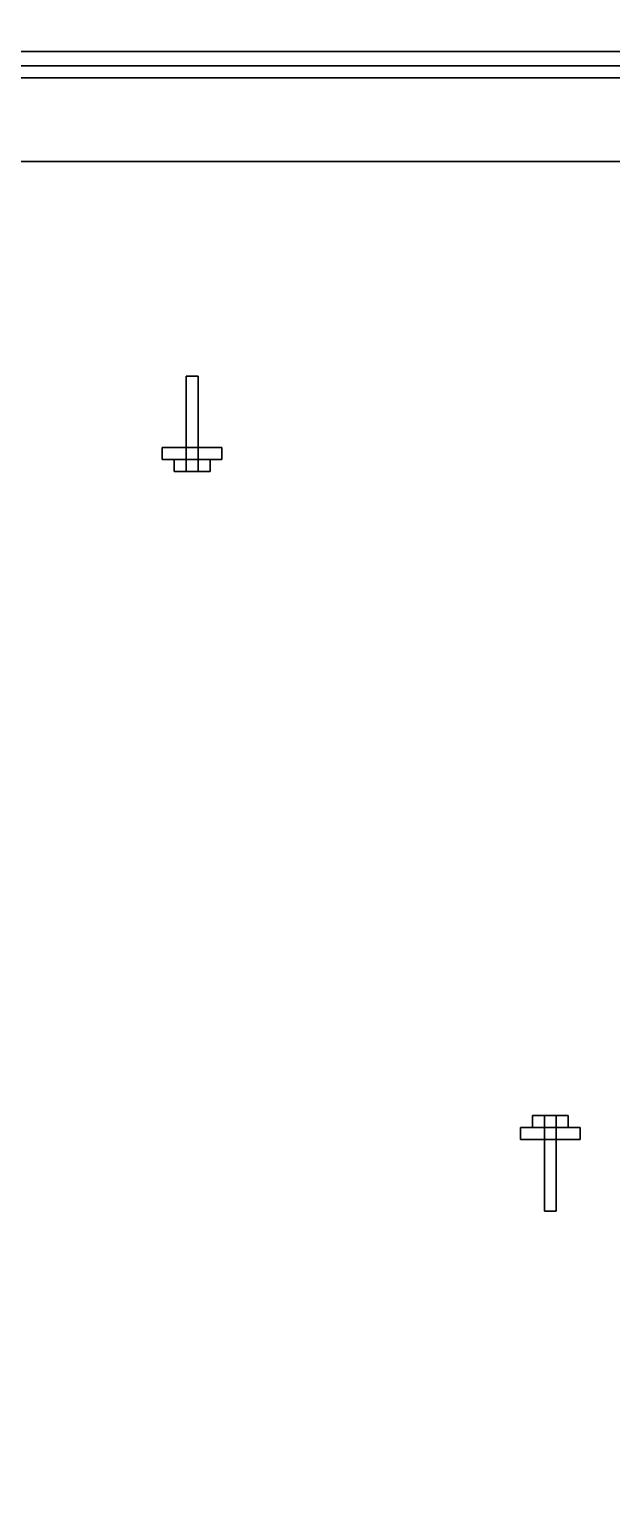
# Model space of a CAD drawing. Header units: millimetres. Extents: x -8000 to 18500, y -500 to 32500.
# Drawn here: x 635 to 5515, y 13680 to 25908 of the extents above; entities that cross this region are included whole.
import ezdxf

# ---------------------------------------------------------------- set-up
doc = ezdxf.new("R2010")
doc.units = ezdxf.units.MM
doc.layers.add('3D-SITE', color=7, linetype='Continuous')

msp = doc.modelspace()

# ---------------------------------------------------------------- linework, layer by layer
at = {"layer": '3D-SITE', "color": 7}
for points in [[(-8000, 25500, -40), (-8000, 32500, -40), (18000, 32500, -40), (18000, 25500, -40)], [(-8000, 25500), (18000, 25500), (18000, 32500), (-8000, 32500)], [(-8000, 25600, 2), (-8000, 25720, 2), (18000, 25720, 2), (18000, 25600, 2)], [(-8000, 25720, 2), (-8000, 25720, 10), (18000, 25720, 10), (18000, 25720, 2)], [(-8000, 25600, 10), (18000, 25600, 10), (18000, 25720, 10), (-8000, 25720, 10)], [(-8000, 25600, 2), (18000, 25600, 2), (18000, 25600, 10), (-8000, 25600, 10)], [(-8000, 25500, -40), (18000, 25500, -40), (18000, 25500), (-8000, 25500)], [(-3000, 9900, -30), (-3000, 25500, -30), (13000, 25500, -30), (13000, 9900, -30)], [(-3000, 25500, -30), (-3000, 25500), (13000, 25500), (13000, 25500, -30)], [(-3000, 9900), (13000, 9900), (13000, 25500), (-3000, 25500)], [(500, 24800), (500, 25500), (6500, 25500), (6500, 24800)], [(500, 25500), (500, 25500, 50), (6500, 25500, 50), (6500, 25500)], [(500, 24800, 50), (6500, 24800, 50), (6500, 25500, 50), (500, 25500, 50)], [(500, 24800), (6500, 24800), (6500, 24800, 50), (500, 24800, 50)], [(1950, 22200, 2), (1950, 23000, 2), (2050, 23000, 2), (2050, 22200, 2)], [(1950, 23000, 2), (1950, 23000, 8), (2050, 23000, 8), (2050, 23000, 2)], [(1950, 22200, 2), (1950, 22200, 8), (1950, 23000, 8), (1950, 23000, 2)], [(1950, 22200, 8), (2050, 22200, 8), (2050, 23000, 8), (1950, 23000, 8)], [(2050, 22200, 2), (2050, 23000, 2), (2050, 23000, 8), (2050, 22200, 8)], [(1750, 22300, 2), (1750, 22400, 2), (2250, 22400, 2), (2250, 22300, 2)], [(1750, 22400, 2), (1750, 22400, 8), (2250, 22400, 8), (2250, 22400, 2)], [(1750, 22300, 2), (1750, 22300, 8), (1750, 22400, 8), (1750, 22400, 2)], [(1750, 22300, 8), (2250, 22300, 8), (2250, 22400, 8), (1750, 22400, 8)], [(2250, 22300, 2), (2250, 22400, 2), (2250, 22400, 8), (2250, 22300, 8)], [(1750, 22300, 2), (2250, 22300, 2), (2250, 22300, 8), (1750, 22300, 8)], [(1850, 22200, 2), (1850, 22300, 2), (2150, 22300, 2), (2150, 22200, 2)], [(1850, 22300, 2), (1850, 22300, 8), (2150, 22300, 8), (2150, 22300, 2)], [(1850, 22200, 2), (1850, 22200, 8), (1850, 22300, 8), (1850, 22300, 2)], [(1850, 22200, 8), (2150, 22200, 8), (2150, 22300, 8), (1850, 22300, 8)], [(2150, 22200, 2), (2150, 22300, 2), (2150, 22300, 8), (2150, 22200, 8)], [(1850, 22200, 2), (2150, 22200, 2), (2150, 22200, 8), (1850, 22200, 8)], [(1950, 22200, 2), (2050, 22200, 2), (2050, 22200, 8), (1950, 22200, 8)], [(4850, 16700, 2), (4850, 16800, 2), (5150, 16800, 2), (5150, 16700, 2)], [(4850, 16800, 2), (4850, 16800, 8), (5150, 16800, 8), (5150, 16800, 2)], [(4850, 16700, 2), (4850, 16700, 8), (4850, 16800, 8), (4850, 16800, 2)], [(4850, 16700, 8), (5150, 16700, 8), (5150, 16800, 8), (4850, 16800, 8)], [(4950, 16000, 2), (4950, 16800, 2), (5050, 16800, 2), (5050, 16000, 2)], [(4950, 16800, 2), (4950, 16800, 8), (5050, 16800, 8), (5050, 16800, 2)], [(4950, 16000, 2), (4950, 16000, 8), (4950, 16800, 8), (4950, 16800, 2)], [(4950, 16000, 8), (5050, 16000, 8), (5050, 16800, 8), (4950, 16800, 8)], [(5050, 16000, 2), (5050, 16800, 2), (5050, 16800, 8), (5050, 16000, 8)], [(5150, 16700, 2), (5150, 16800, 2), (5150, 16800, 8), (5150, 16700, 8)], [(4750, 16600, 2), (4750, 16700, 2), (5250, 16700, 2), (5250, 16600, 2)], [(4750, 16700, 2), (4750, 16700, 8), (5250, 16700, 8), (5250, 16700, 2)], [(4750, 16600, 2), (4750, 16600, 8), (4750, 16700, 8), (4750, 16700, 2)], [(4750, 16600, 8), (5250, 16600, 8), (5250, 16700, 8), (4750, 16700, 8)], [(4850, 16700, 2), (5150, 16700, 2), (5150, 16700, 8), (4850, 16700, 8)], [(5250, 16600, 2), (5250, 16700, 2), (5250, 16700, 8), (5250, 16600, 8)], [(4750, 16600, 2), (5250, 16600, 2), (5250, 16600, 8), (4750, 16600, 8)], [(4950, 16000, 2), (5050, 16000, 2), (5050, 16000, 8), (4950, 16000, 8)]]:
    msp.add_3dface(points, dxfattribs=at)

doc.saveas('drawing.dxf')
